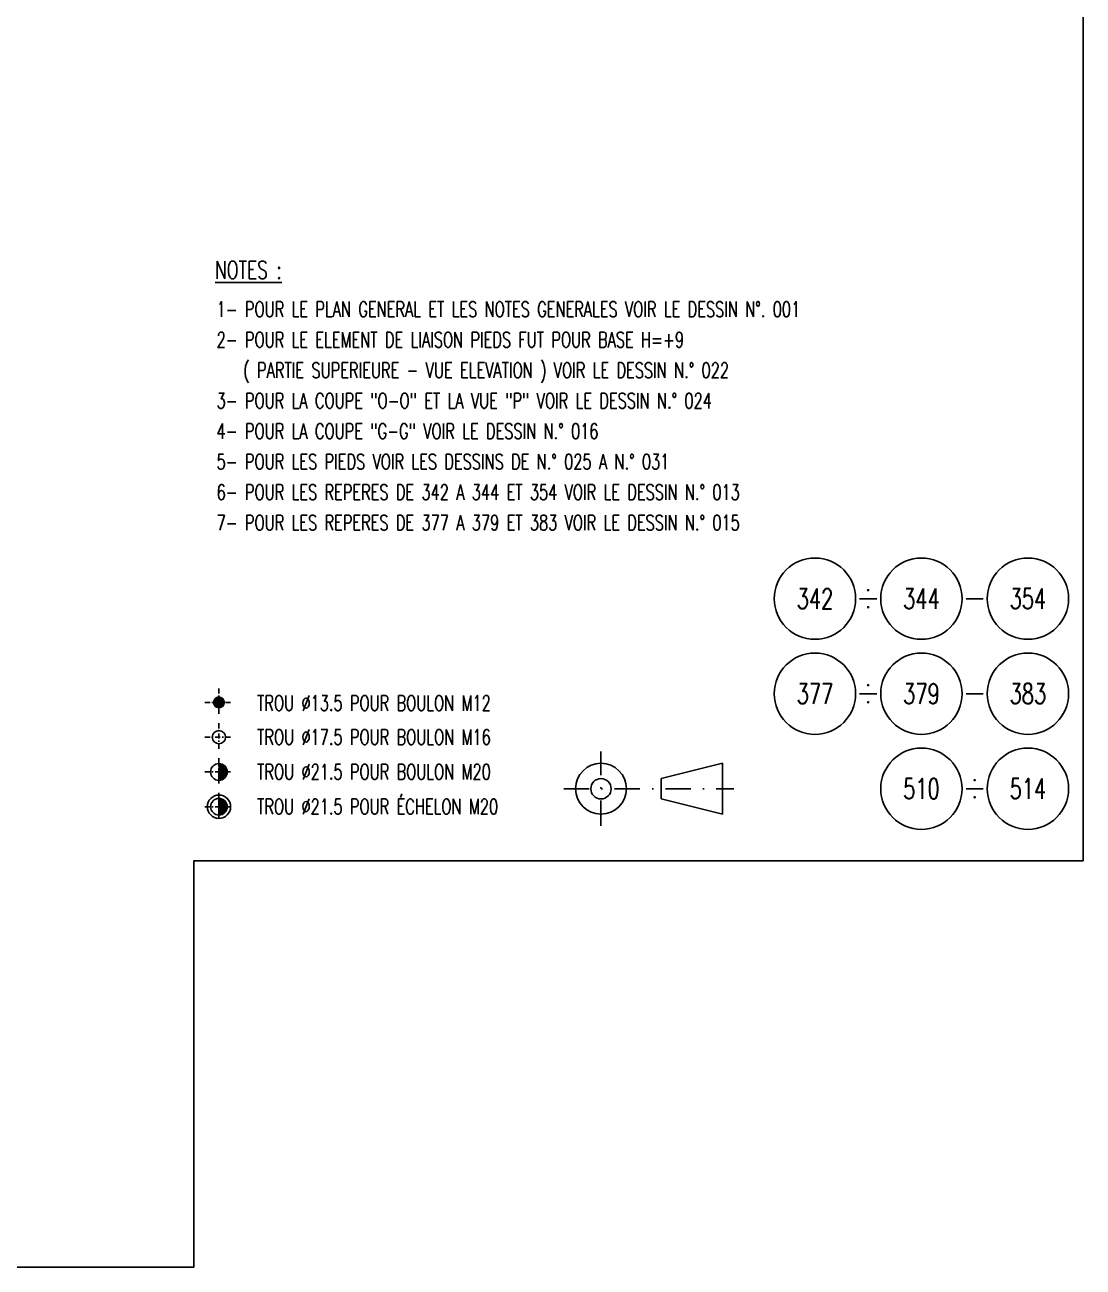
# Model space of a CAD drawing. Extents: x 550527 to 570802, y -97905 to -83555.
# Drawn here: x 565596 to 570802, y -97905 to -91792 of the extents above; entities that cross this region are included whole.
import ezdxf
from ezdxf.enums import TextEntityAlignment as Align

# ---------------------------------------------------------------- set-up
doc = ezdxf.new("R2010")
doc.units = 0
doc.header["$LTSCALE"] = 250
doc.header["$MEASUREMENT"] = 0
doc.linetypes.add('DASHDOT', pattern=[1, 0.5, -0.25, 0, -0.25])
doc.layers.get('0').update_dxf_attribs({"linetype": 'CONTINUOUS'})
for name, color, linetype in [('BOLLINI_1', 7, 'CONTINUOUS'), ('LM', 7, 'CONTINUOUS'), ('LS', 7, 'CONTINUOUS'), ('MZ', 6, 'DASHDOT'), ('NOTATION', 2, 'CONTINUOUS')]:
    doc.layers.add(name, color=color, linetype=linetype)
doc.styles.add('RQL', font='ROMANS8.SHX', dxfattribs={"width": 0.7})
doc.styles.add('RS', font='ROMANS8.shx', dxfattribs={"width": 0.7})

# ---------------------------------------------------------------- blocks, each defined once
blk = doc.blocks.new('12')
at = {"color": 0}
for p, q in [((-1, 0.06), (-0.06, 1)), ((-1, 0.01), (-0.01, 1)), ((-1, -0.03), (0.03, 1)), ((-1, -0.07), (0.07, 1)), ((0.09, -1), (-1, 0.09)), ((0.05, -1), (-1, 0.05)), ((0, -1), (-1, 0)), ((-0.99, 0.16), (-0.16, 0.99)), ((-0.99, 0.11), (-0.11, 0.99)), ((-0.99, -0.11), (0.11, 0.99)), ((-0.99, -0.15), (0.15, 0.99)), ((0.17, -0.99), (-0.99, 0.17)), ((0.13, -0.99), (-0.99, 0.13)), ((-0.98, 0.22), (-0.22, 0.98)), ((-0.98, -0.19), (0.19, 0.98)), ((0.21, -0.98), (-0.98, 0.21)), ((-0.97, -0.23), (0.23, 0.97)), ((0.24, -0.97), (-0.97, 0.24)), ((-0.96, 0.28), (-0.28, 0.96)), ((-0.96, -0.27), (0.27, 0.96)), ((0.28, -0.96), (-0.96, 0.28)), ((-0.95, -0.3), (0.3, 0.95)), ((0.31, -0.95), (-0.95, 0.31)), ((-0.94, 0.34), (-0.34, 0.94)), ((-0.94, -0.33), (0.33, 0.94)), ((0.35, -0.94), (-0.94, 0.35)), ((-0.93, -0.37), (0.37, 0.93)), ((0.38, -0.93), (-0.93, 0.38)), ((-0.92, -0.4), (0.4, 0.92)), ((-0.91, 0.42), (-0.42, 0.91)), ((0.41, -0.91), (-0.91, 0.41)), ((-0.9, -0.43), (0.43, 0.9)), ((0.44, -0.9), (-0.9, 0.44)), ((-0.89, -0.46), (0.46, 0.89)), ((0.47, -0.88), (-0.88, 0.47)), ((-0.87, -0.49), (0.49, 0.87)), ((0.5, -0.87), (-0.87, 0.5)), ((-0.86, 0.52), (-0.52, 0.86)), ((-0.86, -0.52), (0.52, 0.86)), ((0.53, -0.85), (-0.85, 0.53)), ((-0.84, -0.54), (0.54, 0.84)), ((0.55, -0.83), (-0.83, 0.55)), ((-0.82, -0.57), (0.57, 0.82)), ((0.58, -0.81), (-0.81, 0.58)), ((-0.8, -0.6), (0.6, 0.8)), ((0.61, -0.79), (-0.79, 0.61)), ((-0.78, -0.62), (0.62, 0.78)), ((0.63, -0.78), (-0.78, 0.63)), ((-0.76, -0.65), (0.65, 0.76)), ((0.66, -0.75), (-0.75, 0.66)), ((-0.74, -0.67), (0.67, 0.74)), ((0.68, -0.73), (-0.73, 0.68)), ((-0.72, -0.69), (0.69, 0.72)), ((0.7, -0.71), (-0.71, 0.7)), ((-0.7, -0.72), (0.72, 0.7)), ((0.73, -0.69), (-0.69, 0.73)), ((0.75, -0.67), (-0.67, 0.75)), ((-0.67, -0.74), (0.74, 0.67)), ((-0.65, -0.76), (0.76, 0.65)), ((0.77, -0.64), (-0.64, 0.77)), ((-0.63, -0.78), (0.78, 0.63)), ((0.79, -0.62), (-0.62, 0.79)), ((-0.6, -0.8), (0.8, 0.6)), ((0.81, -0.59), (-0.59, 0.81)), ((-0.57, -0.82), (0.82, 0.57)), ((0.83, -0.56), (-0.56, 0.83)), ((-0.55, -0.84), (0.84, 0.55)), ((0.84, -0.54), (-0.54, 0.84)), ((-0.52, -0.85), (0.85, 0.52)), ((0.86, -0.51), (-0.51, 0.86)), ((-0.49, -0.87), (0.87, 0.49)), ((0.88, -0.48), (-0.48, 0.88)), ((-0.46, -0.89), (0.89, 0.46)), ((0.89, -0.45), (-0.45, 0.89)), ((-0.43, -0.9), (0.9, 0.43)), ((0.91, -0.42), (-0.42, 0.91)), ((-0.4, -0.92), (0.92, 0.4)), ((0.92, -0.39), (-0.39, 0.92)), ((-0.37, -0.93), (0.93, 0.37)), ((0.93, -0.36), (-0.36, 0.93)), ((-0.34, -0.94), (0.94, 0.34)), ((0.95, -0.33), (-0.33, 0.95)), ((-0.3, -0.95), (0.95, 0.3)), ((0.96, -0.29), (-0.29, 0.96)), ((-0.27, -0.96), (0.96, 0.27)), ((0.97, -0.26), (-0.26, 0.97)), ((-0.23, -0.97), (0.97, 0.23)), ((0.98, -0.22), (-0.22, 0.98)), ((-0.2, -0.98), (0.98, 0.2)), ((0.98, -0.18), (-0.18, 0.98)), ((-0.16, -0.99), (0.99, 0.16)), ((0.99, -0.14), (-0.14, 0.99)), ((-0.12, -0.99), (0.99, 0.12)), ((0.99, -0.1), (-0.1, 0.99)), ((-0.08, -1), (1, 0.08)), ((1, -0.06), (-0.06, 1)), ((-0.04, -1), (1, 0.04)), ((1, -0.02), (-0.02, 1)), ((1, 0.02), (0.02, 1)), ((1, 0.07), (0.07, 1)), ((0.99, 0.12), (0.12, 0.99)), ((0.98, 0.17), (0.17, 0.98)), ((0.97, 0.23), (0.23, 0.97)), ((0.96, 0.29), (0.29, 0.96)), ((0.93, 0.36), (0.36, 0.93)), ((0.9, 0.44), (0.44, 0.9)), ((0.84, 0.55), (0.55, 0.84)), ((-0.04, -1), (-1, -0.04)), ((-0.09, -1), (-1, -0.09)), ((-0.14, -0.99), (-0.99, -0.14)), ((-0.2, -0.98), (-0.98, -0.2)), ((-0.25, -0.97), (-0.97, -0.25)), ((-0.32, -0.95), (-0.95, -0.32)), ((-0.39, -0.92), (-0.92, -0.39)), ((-0.48, -0.88), (-0.88, -0.48)), ((-0.6, -0.8), (-0.8, -0.6)), ((0.01, -1), (1, -0.01)), ((0.05, -1), (1, -0.05)), ((0.1, -0.99), (0.99, -0.1)), ((0.15, -0.99), (0.99, -0.15)), ((0.21, -0.98), (0.98, -0.21)), ((0.27, -0.96), (0.96, -0.27)), ((0.33, -0.94), (0.94, -0.33)), ((0.41, -0.91), (0.91, -0.41)), ((0.5, -0.87), (0.87, -0.5)), ((0.66, -0.75), (0.75, -0.66))]:
    blk.add_line(p, q, dxfattribs=at)
blk.add_circle((0, 0), 1)
blk = doc.blocks.new('16')
blk.add_circle((0, 0), 1)
blk = doc.blocks.new('20')
at = {"color": 0}
for p, q in [((0, 0.98), (0.02, 1)), ((0, 0.94), (0.06, 1)), ((1, -0.01), (0, 0.99)), ((0, 0.89), (0.1, 0.99)), ((0, 0.85), (0.14, 0.99)), ((0, 0.8), (0.18, 0.98)), ((0, 0.76), (0.22, 0.98)), ((0, 0.71), (0.25, 0.97)), ((0, 0.67), (0.29, 0.96)), ((1, -0.05), (0, 0.95)), ((0, 0.62), (0.32, 0.95)), ((0, 0.58), (0.36, 0.93)), ((0, 0.53), (0.39, 0.92)), ((0, 0.49), (0.42, 0.91)), ((1, -0.09), (0, 0.9)), ((0, 0.44), (0.45, 0.89)), ((0, 0.4), (0.48, 0.88)), ((0.99, -0.13), (0, 0.86)), ((0, 0.35), (0.51, 0.86)), ((0, 0.31), (0.54, 0.84)), ((0, 0.26), (0.56, 0.83)), ((0.99, -0.17), (0, 0.81)), ((0, 0.22), (0.59, 0.81)), ((0, 0.17), (0.61, 0.79)), ((0.98, -0.21), (0, 0.77)), ((0, 0.13), (0.64, 0.77)), ((0, 0.08), (0.66, 0.75)), ((0, 0.04), (0.69, 0.73)), ((0.97, -0.25), (0, 0.72)), ((0, -0.01), (0.71, 0.7)), ((0.96, -0.28), (0, 0.68)), ((0, -0.05), (0.73, 0.68)), ((0, -0.1), (0.75, 0.66)), ((0.95, -0.32), (0, 0.63)), ((0, -0.14), (0.77, 0.63)), ((0, -0.19), (0.79, 0.61)), ((0.94, -0.35), (0, 0.59)), ((0, -0.23), (0.81, 0.58)), ((0, -0.28), (0.83, 0.56)), ((0.92, -0.38), (0, 0.54)), ((0, -0.32), (0.85, 0.53)), ((0.91, -0.41), (0, 0.5)), ((0, -0.36), (0.87, 0.5)), ((0, -0.41), (0.88, 0.47)), ((0.9, -0.44), (0, 0.45)), ((0, -0.45), (0.9, 0.44)), ((0.88, -0.47), (0, 0.41)), ((0, -0.5), (0.91, 0.41)), ((0, -0.54), (0.92, 0.38)), ((0.87, -0.5), (0, 0.36)), ((0, -0.59), (0.94, 0.35)), ((0.85, -0.53), (0, 0.32)), ((0, -0.63), (0.95, 0.31)), ((0, -0.68), (0.96, 0.28)), ((0.83, -0.56), (0, 0.27)), ((0, -0.72), (0.97, 0.25)), ((0.81, -0.58), (0, 0.23)), ((0, -0.77), (0.98, 0.21)), ((0.79, -0.61), (0, 0.18)), ((0, -0.81), (0.99, 0.17)), ((0.77, -0.63), (0, 0.14)), ((0, -0.86), (0.99, 0.13)), ((0.75, -0.66), (0, 0.09)), ((0, -0.9), (1, 0.09)), ((0.73, -0.68), (0, 0.05)), ((0, -0.95), (1, 0.05)), ((0.71, -0.7), (0, 0.01)), ((0, -0.99), (1, 0.01)), ((1, 0.04), (0.04, 1)), ((1, 0.09), (0.09, 1)), ((0.99, 0.14), (0.14, 0.99)), ((0.98, 0.19), (0.19, 0.98)), ((0.97, 0.25), (0.25, 0.97)), ((0.95, 0.31), (0.31, 0.95)), ((0.92, 0.38), (0.38, 0.92)), ((0.88, 0.47), (0.47, 0.88)), ((0.81, 0.59), (0.59, 0.81)), ((0.69, -0.73), (0, -0.04)), ((0.66, -0.75), (0, -0.08)), ((0.64, -0.77), (0, -0.13)), ((0.61, -0.79), (0, -0.17)), ((0.59, -0.81), (0, -0.22)), ((0.56, -0.83), (0, -0.26)), ((0.54, -0.84), (0, -0.31)), ((0.51, -0.86), (0, -0.35)), ((0.48, -0.88), (0, -0.4)), ((0.45, -0.89), (0, -0.44)), ((0.42, -0.91), (0, -0.49)), ((0.39, -0.92), (0, -0.53)), ((0.36, -0.93), (0, -0.58)), ((0.32, -0.95), (0, -0.62)), ((0.29, -0.96), (0, -0.67)), ((0.25, -0.97), (0, -0.71)), ((0.22, -0.98), (0, -0.76)), ((0.18, -0.98), (0, -0.8)), ((0.14, -0.99), (0, -0.85)), ((0.1, -0.99), (0, -0.89)), ((0.04, -1), (1, -0.04)), ((0.09, -1), (1, -0.09)), ((0.14, -0.99), (0.99, -0.14)), ((0.19, -0.98), (0.98, -0.19)), ((0.25, -0.97), (0.97, -0.25)), ((0.31, -0.95), (0.95, -0.31)), ((0.38, -0.92), (0.92, -0.38)), ((0.47, -0.88), (0.88, -0.47)), ((0.59, -0.81), (0.81, -0.59))]:
    blk.add_line(p, q, dxfattribs=at)
blk.add_line((0, 1), (0, -1))
blk.add_circle((0, 0), 1)
blk = doc.blocks.new('xxx')
blk.add_circle((0, 0), 8)
at = {"color": 3, "style": 'RQL', "width": 0.7}
blk.add_attdef('POS', text='', height=4, dxfattribs=at).set_placement((0, 0), align=Align.MIDDLE)
at = {"style": 'RQL', "width": 0.7, "flags": 1}
for tag, p in [('POS1', (-0.39, -5.42)), ('TIPO', (-0.39, -8.66))]:
    blk.add_attdef(tag, p, '', height=2, dxfattribs=at)

msp = doc.modelspace()

# ---------------------------------------------------------------- linework, layer by layer
at = {"color": 0}
for p, q in [((568726.811, -95500.972), (569027.357, -95425.972)), ((569027.357, -95425.972), (569027.357, -95675.972)), ((568726.811, -95500.972), (568726.811, -95600.972)), ((569027.357, -95675.972), (568726.811, -95600.972))]:
    msp.add_line(p, q, dxfattribs=at)
for radius in [125, 50]:
    msp.add_circle((568430.222, -95550.972), radius, dxfattribs=at)
at = {"layer": 'LS', "color": 0}
for p, q in [((569786.885, -94615.884), (569702.716, -94615.884)), ((570310.792, -94615.884), (570226.623, -94615.884)), ((569786.885, -95083.428), (569702.716, -95083.428)), ((570310.792, -95083.428), (570226.623, -95083.428)), ((570310.792, -95550.972), (570226.623, -95550.972))]:
    msp.add_line(p, q, dxfattribs=at)
at = {"layer": 'LS', "color": 8}
msp.add_lwpolyline([(550527.43, -83555.09), (550527.43, -97905.09), (566427.43, -97905.09), (566427.43, -95905.09), (570802.43, -95905.09), (570802.43, -83555.09), (550527.43, -83555.09)], close=True, dxfattribs=at)
at = {"layer": 'LS', "color": 0, "const_width": 5.625}
for points in [[(569741.363, -94573.8, 1), (569748.238, -94573.8, 1)], [(569741.363, -94657.969, 1), (569748.238, -94657.969, 1)], [(569741.363, -95041.344, 1), (569748.238, -95041.344, 1)], [(569741.363, -95125.512, 1), (569748.238, -95125.512, 1)], [(570265.27, -95508.888, 1), (570272.145, -95508.888, 1)], [(570265.27, -95593.056, 1), (570272.145, -95593.056, 1)]]:
    msp.add_lwpolyline(points, format="xyb", close=True, dxfattribs=at)
at = {"layer": 'LS', "color": 0}
msp.add_circle((566550.579, -95639.48), 57.418, dxfattribs=at)
at = {"layer": 'MZ', "ltscale": 0.2}
for p, q in [((566550.579, -95057.807), (566550.579, -95194.954)), ((566482.005, -95126.38), (566619.153, -95126.38)), ((566550.579, -95228.84), (566550.579, -95365.988)), ((566550.579, -95228.84), (566550.579, -95365.988)), ((566482.005, -95297.414), (566619.153, -95297.414)), ((566482.005, -95297.414), (566619.153, -95297.414)), ((566550.579, -95399.873), (566550.579, -95537.021)), ((566482.005, -95468.447), (566619.153, -95468.447)), ((566482.005, -95468.447), (566619.153, -95468.447)), ((566550.579, -95570.907), (566550.579, -95708.054)), ((566482.005, -95639.48), (566619.153, -95639.48))]:
    msp.add_line(p, q, dxfattribs=at)
at = {"layer": 'MZ'}
for p, q in [((568430.222, -95734.231), (568430.222, -95367.713)), ((568246.963, -95550.972), (569083.851, -95550.972))]:
    msp.add_line(p, q, dxfattribs=at)

# ---------------------------------------------------------------- block references
at = {"layer": 'BOLLINI_1', "xscale": 24.99750000000281, "yscale": 24.99750000000281, "zscale": 24.99750000000281}
for p, values in [((569482.847, -94615.884), {'POS': '342'}), ((570006.754, -94615.884), {'POS': '344'}), ((570530.661, -94615.884), {'POS': '354'}), ((569482.847, -95083.428), {'POS': '377'}), ((570006.754, -95083.428), {'POS': '379'}), ((570530.661, -95083.428), {'POS': '383'}), ((570006.754, -95550.972), {'POS': '510'}), ((570530.661, -95550.972), {'POS': '514'})]:
    msp.add_blockref('xxx', p, dxfattribs=at).add_auto_attribs(values)
at = {"layer": 'LM'}
for name, p, xscale, yscale, zscale, rotation in [('12', (566550.579, -95126.38), 25.99999999935322, 25.99999999935322, 25.99999999935322, 344.7569620653314), ('16', (566550.579, -95297.414), 32.50000000017049, 32.50000000017049, 32.50000000017049, 280.755082505952), ('20', (566550.579, -95468.447), 41.25, 41.25, 41.25, 358.474256613)]:
    msp.add_blockref(name, p, dxfattribs=dict(at, xscale=xscale, yscale=yscale, zscale=zscale, rotation=rotation))
at = {"layer": 'LM', "xscale": 41.12500000046551, "yscale": 41.12500000046551, "zscale": 41.12500000046551}
msp.add_blockref('20', (566550.579, -95639.48), dxfattribs=at)

# ---------------------------------------------------------------- texts
at = {"layer": 'LM', "color": 0, "style": 'RS', "width": 0.7}
for s, p in [('1- POUR LE PLAN GENERAL ET LES NOTES GENERALES VOIR LE DESSIN N%%D. 001', (566539.23, -93229.327)), ('2- POUR LE ELEMENT DE LIAISON PIEDS FUT POUR BASE H=+9', (566539.23, -93379.327)), ('   ( PARTIE SUPERIEURE - VUE ELEVATION ) VOIR LE DESSIN N.° 022', (566553.259, -93529.327)), ('3- POUR LA COUPE "O-O" ET LA VUE "P" VOIR LE DESSIN N.° 024', (566539.23, -93679.327)), ('4- POUR LA COUPE "G-G" VOIR LE DESSIN N.° 016', (566539.23, -93829.327)), ('5- POUR LES PIEDS VOIR LES DESSINS DE N.° 025 A N.° 031', (566539.23, -93979.327)), ('6- POUR LES REPERES DE 342 A 344 ET 354 VOIR LE DESSIN N.° 013', (566539.23, -94129.327)), ('7- POUR LES REPERES DE 377 A 379 ET 383 VOIR LE DESSIN N.° 015', (566539.23, -94279.327))]:
    msp.add_text(s, height=75, dxfattribs=at).set_placement(p)
at = {"layer": 'LM', "linetype": 'ByBlock', "style": 'RS', "width": 0.7}
for s, p in [('TROU %%C13.5 POUR BOULON M12', (566738.428, -95167.082)), ('TROU %%C17.5 POUR BOULON M16', (566738.476, -95334.309)), ('TROU %%C21.5 POUR BOULON M20', (566738.476, -95505.343)), ('TROU %%C21.5 POUR ÉCHELON M20', (566738.443, -95676.376))]:
    msp.add_text(s, height=75, dxfattribs=at).set_placement(p)
at = {"layer": 'NOTATION', "color": 0, "style": 'RS', "width": 0.7}
msp.add_text('%%uNOTES :', height=87.5, dxfattribs=at).set_placement((566531.536, -93042.075))

doc.saveas('drawing.dxf')
